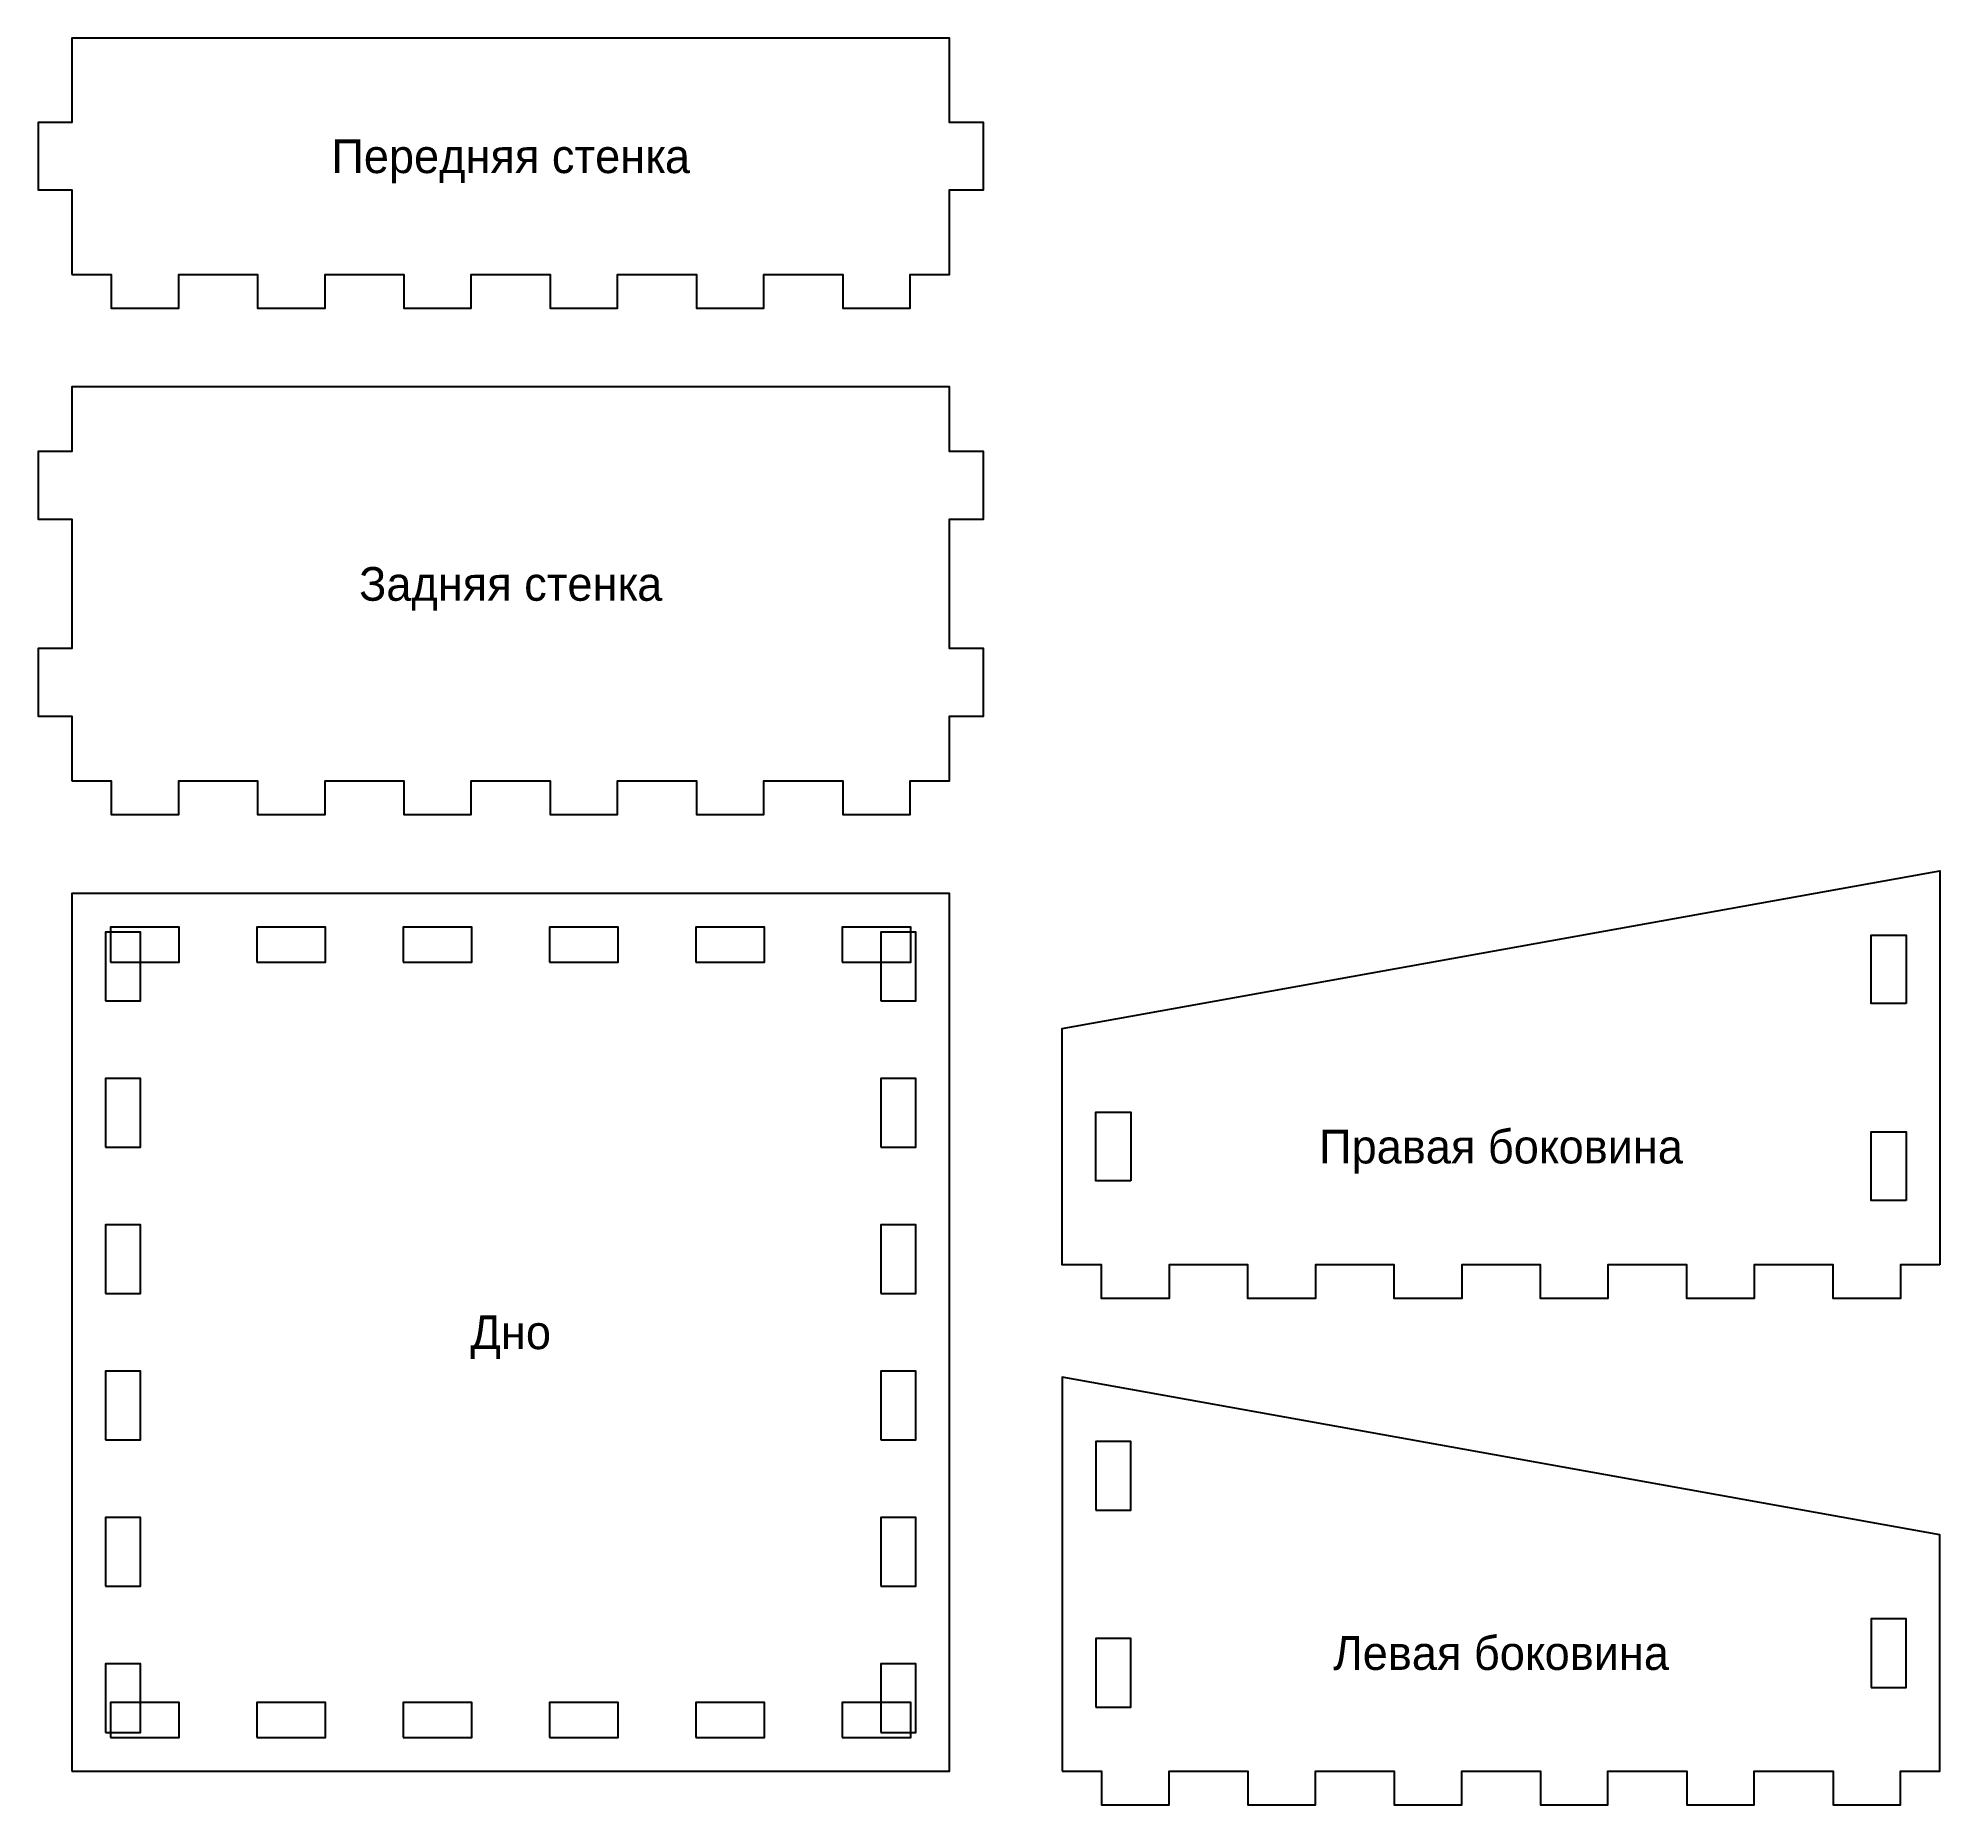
# Model space of a CAD drawing. Header units: millimetres. Extents: x 7 to 176, y 7 to 164.
import ezdxf
from ezdxf.enums import TextEntityAlignment as Align

# ---------------------------------------------------------------- set-up
doc = ezdxf.new("R2010")
doc.units = ezdxf.units.MM
doc.layers.add('CUT', color=1, linetype='Continuous')
doc.layers.add('TEXT', color=7, linetype='Continuous')

msp = doc.modelspace()

# ---------------------------------------------------------------- linework, layer by layer
at = {"layer": 'CUT'}
for points in [[(10, 143), (13.5, 143), (13.5, 140), (19.5, 140), (19.5, 143), (26.5, 143), (26.5, 140), (32.5, 140), (32.5, 143), (39.5, 143), (39.5, 140), (45.5, 140), (45.5, 143), (52.5, 143), (52.5, 140), (58.5, 140), (58.5, 143), (65.5, 143), (65.5, 140), (71.5, 140), (71.5, 143), (78.5, 143), (78.5, 140), (84.5, 140), (84.5, 143), (88, 143), (88, 150.5), (91, 150.5), (91, 156.5), (88, 156.5), (88, 164), (10, 164), (10, 156.5), (7, 156.5), (7, 150.5), (10, 150.5), (10, 143)], [(10, 98), (13.5, 98), (13.5, 95), (19.5, 95), (19.5, 98), (26.5, 98), (26.5, 95), (32.5, 95), (32.5, 98), (39.5, 98), (39.5, 95), (45.5, 95), (45.5, 98), (52.5, 98), (52.5, 95), (58.5, 95), (58.5, 98), (65.5, 98), (65.5, 95), (71.5, 95), (71.5, 98), (78.5, 98), (78.5, 95), (84.5, 95), (84.5, 98), (88, 98), (88, 103.75), (91, 103.75), (91, 109.75), (88, 109.75), (88, 121.25), (91, 121.25), (91, 127.25), (88, 127.25), (88, 133), (10, 133), (10, 127.25), (7, 127.25), (7, 121.25), (10, 121.25), (10, 109.75), (7, 109.75), (7, 103.75), (10, 103.75), (10, 98)], [(176, 55), (172.5, 55), (172.5, 52), (166.5, 52), (166.5, 55), (159.5, 55), (159.5, 52), (153.5, 52), (153.5, 55), (146.5, 55), (146.5, 52), (140.5, 52), (140.5, 55), (133.5, 55), (133.5, 52), (127.5, 52), (127.5, 55), (120.5, 55), (120.5, 52), (114.5, 52), (114.5, 55), (107.5, 55), (107.5, 52), (101.5, 52), (101.5, 55), (98, 55), (98, 76), (176, 90), (176, 55)], [(10, 10), (88, 10), (88, 88), (10, 88)], [(13, 78.45), (16.1, 78.45), (16.1, 84.55), (13, 84.55)], [(13.45, 81.9), (19.55, 81.9), (19.55, 85), (13.45, 85)], [(26.45, 81.9), (32.55, 81.9), (32.55, 85), (26.45, 85)], [(39.45, 81.9), (45.55, 81.9), (45.55, 85), (39.45, 85)], [(52.45, 81.9), (58.55, 81.9), (58.55, 85), (52.45, 85)], [(65.45, 81.9), (71.55, 81.9), (71.55, 85), (65.45, 85)], [(78.45, 81.9), (84.55, 81.9), (84.55, 85), (78.45, 85)], [(81.9, 78.45), (85, 78.45), (85, 84.55), (81.9, 84.55)], [(173, 78.2), (169.9, 78.2), (169.9, 84.3), (173, 84.3)], [(13, 65.45), (16.1, 65.45), (16.1, 71.55), (13, 71.55)], [(81.9, 65.45), (85, 65.45), (85, 71.55), (81.9, 71.55)], [(104.1, 62.45), (101, 62.45), (101, 68.55), (104.1, 68.55)], [(173, 60.7), (169.9, 60.7), (169.9, 66.8), (173, 66.8)], [(13, 52.45), (16.1, 52.45), (16.1, 58.55), (13, 58.55)], [(81.9, 52.45), (85, 52.45), (85, 58.55), (81.9, 58.55)], [(13, 39.45), (16.1, 39.45), (16.1, 45.55), (13, 45.55)], [(81.9, 39.45), (85, 39.45), (85, 45.55), (81.9, 45.55)], [(98, 10), (101.5, 10), (101.5, 7), (107.5, 7), (107.5, 10), (114.5, 10), (114.5, 7), (120.5, 7), (120.5, 10), (127.5, 10), (127.5, 7), (133.5, 7), (133.5, 10), (140.5, 10), (140.5, 7), (146.5, 7), (146.5, 10), (153.5, 10), (153.5, 7), (159.5, 7), (159.5, 10), (166.5, 10), (166.5, 7), (172.5, 7), (172.5, 10), (176, 10), (176, 31), (98, 45), (98, 10)], [(101, 33.2), (104.1, 33.2), (104.1, 39.3), (101, 39.3)], [(13, 26.45), (16.1, 26.45), (16.1, 32.55), (13, 32.55)], [(81.9, 26.45), (85, 26.45), (85, 32.55), (81.9, 32.55)], [(169.9, 17.45), (173, 17.45), (173, 23.55), (169.9, 23.55)], [(101, 15.7), (104.1, 15.7), (104.1, 21.8), (101, 21.8)], [(13, 13.45), (16.1, 13.45), (16.1, 19.55), (13, 19.55)], [(81.9, 13.45), (85, 13.45), (85, 19.55), (81.9, 19.55)], [(13.45, 13), (19.55, 13), (19.55, 16.1), (13.45, 16.1)], [(26.45, 13), (32.55, 13), (32.55, 16.1), (26.45, 16.1)], [(39.45, 13), (45.55, 13), (45.55, 16.1), (39.45, 16.1)], [(52.45, 13), (58.55, 13), (58.55, 16.1), (52.45, 16.1)], [(65.45, 13), (71.55, 13), (71.55, 16.1), (65.45, 16.1)], [(78.45, 13), (84.55, 13), (84.55, 16.1), (78.45, 16.1)]]:
    msp.add_lwpolyline(points, close=True, dxfattribs=at)

# ---------------------------------------------------------------- texts
at = {"layer": 'TEXT'}
for s, p in [('Передняя стенка', (49, 153.5)), ('Задняя стенка', (49, 115.5)), ('Правая боковина', (137, 65.5)), ('Дно', (49, 49)), ('Левая боковина', (137, 20.5))]:
    msp.add_text(s, height=3, dxfattribs=at).set_placement(p, align=Align.MIDDLE_CENTER)

doc.saveas('drawing.dxf')
